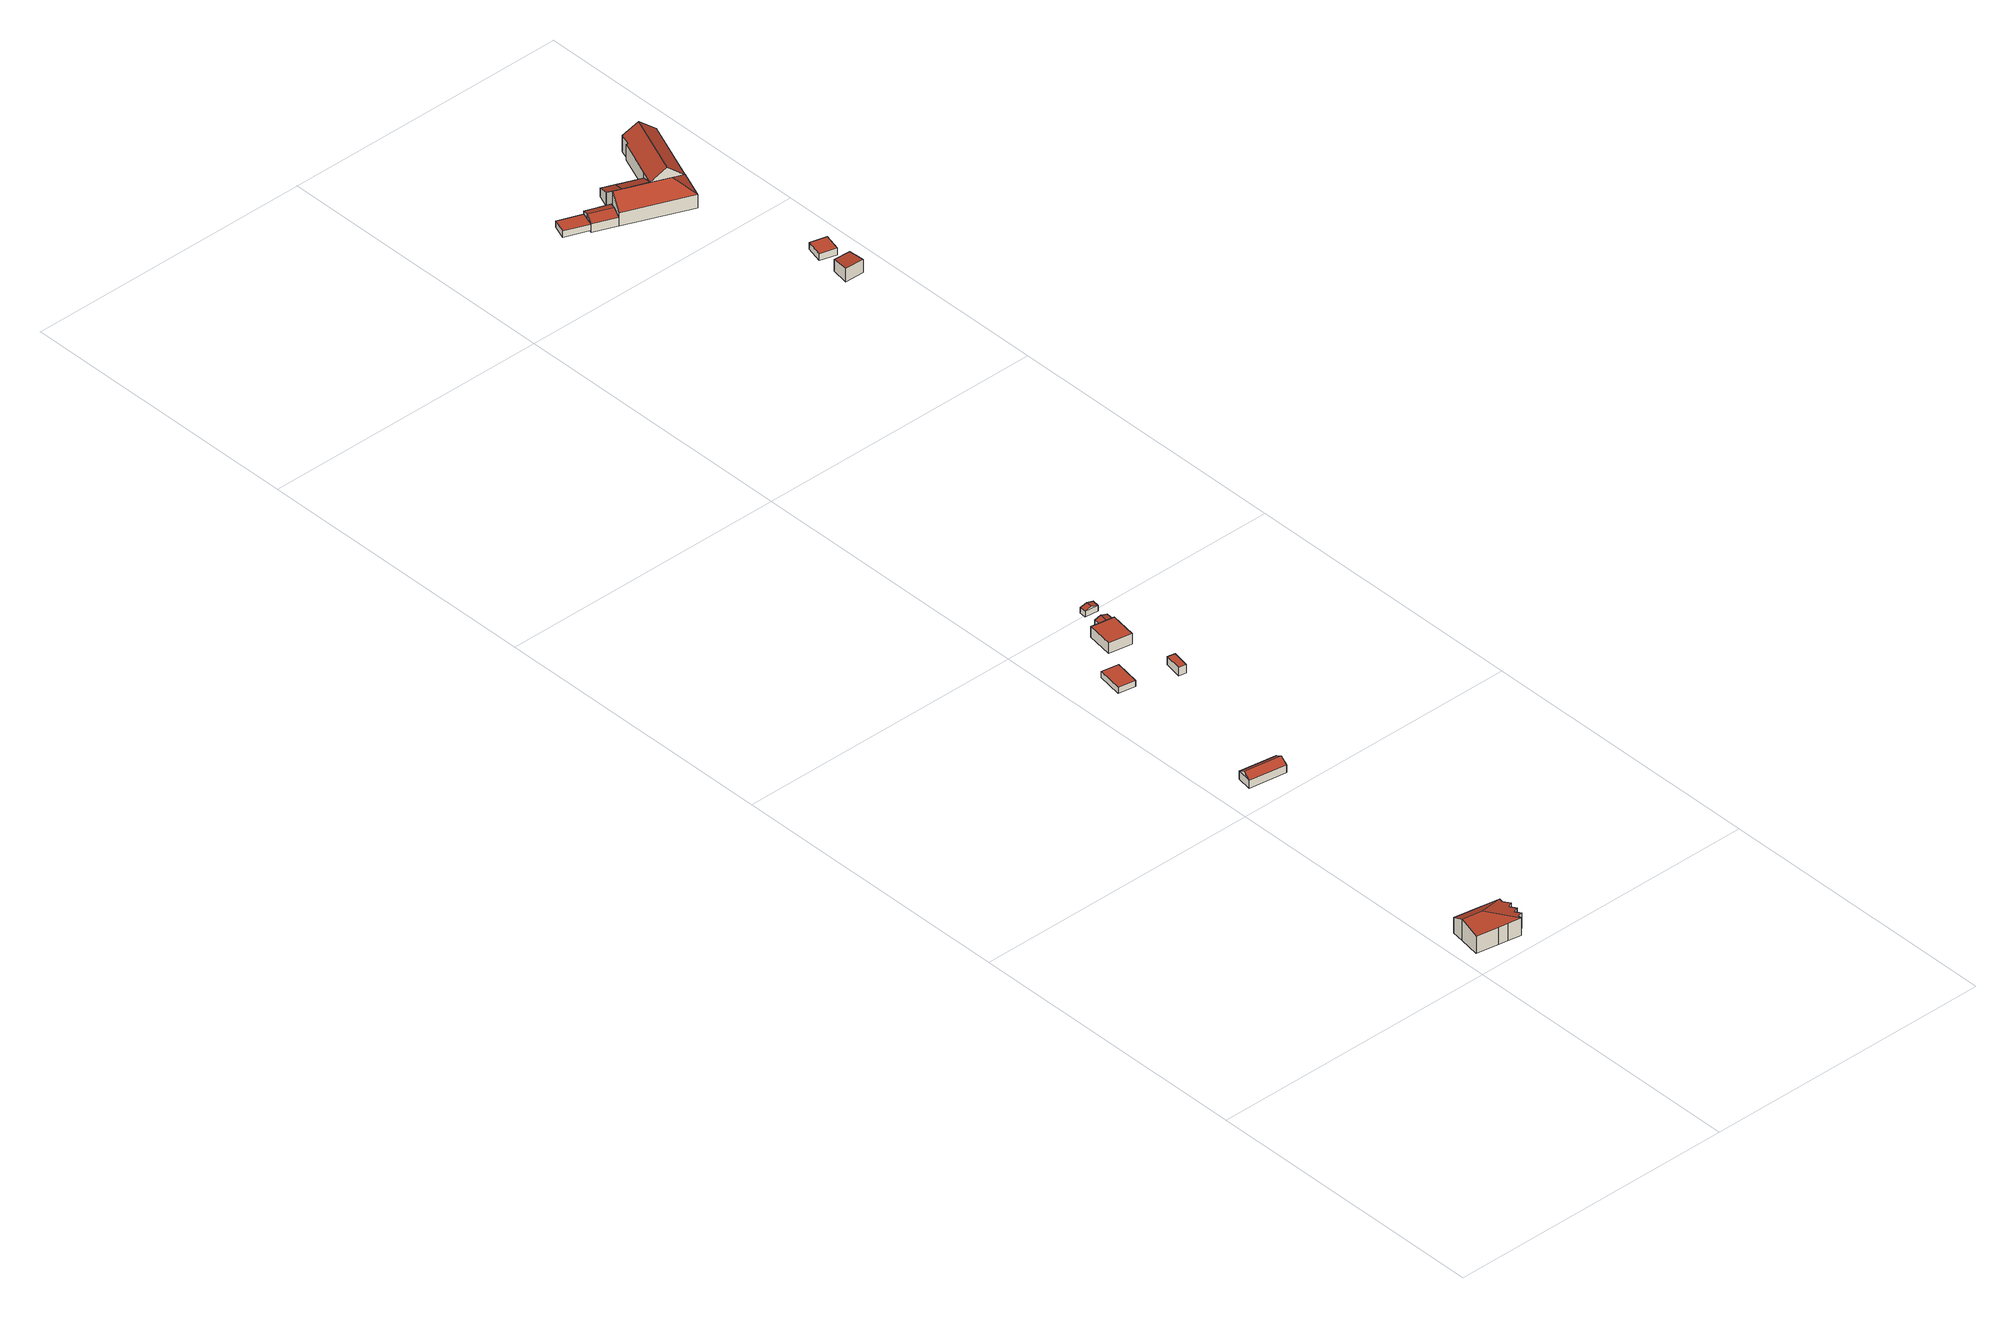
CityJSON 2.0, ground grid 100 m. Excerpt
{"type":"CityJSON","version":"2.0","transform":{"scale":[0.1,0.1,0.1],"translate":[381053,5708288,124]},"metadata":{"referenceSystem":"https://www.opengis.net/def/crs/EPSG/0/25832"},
"CityObjects":{
"building1":{"type":"Building","attributes":{"Gemeindeschluessel":"05911000","Geometrietyp2DReferenz":"3000","function":"31001_3081","roofType":"5000","measuredHeight":7.52,"storeysAboveGround":1},"geometry":[{"type":"Solid","lod":"2","boundaries":[[[[0,1,2,3]],[[4,5,1,0]],[[6,7,5,4]],[[8,9,7,6]],[[10,11,9,8]],[[12,13,11,10]],[[14,15,13,12]],[[16,17,15,14]],[[18,19,17,16]],[[20,21,19,18]],[[22,23,21,20]],[[24,25,23,22]],[[26,27,25,24]],[[3,2,27,26]],[[20,18,16,14,12,10,8,6,28,22]],[[4,0,28,6]],[[3,26,24,22,28,0]],[[1,5,7,9,11,13,15,17,19,21,23,25,27,2]]]],"semantics":{"surfaces":[{"type":"WallSurface"},{"type":"RoofSurface"},{"type":"GroundSurface"}],"values":[[0,0,0,0,0,0,0,0,0,0,0,0,0,0,1,1,1,2]]}}]},
"building2":{"type":"Building","attributes":{"Gemeindeschluessel":"05911000","Geometrietyp2DReferenz":"3000","function":"51009_1610","roofType":"1000","measuredHeight":2.92},"geometry":[{"type":"Solid","lod":"2","boundaries":[[[[29,30,31,32]],[[33,34,30,29]],[[35,36,34,33]],[[32,31,36,35]],[[33,29,32,35]],[[30,34,36,31]]]],"semantics":{"surfaces":[{"type":"WallSurface"},{"type":"RoofSurface"},{"type":"GroundSurface"}],"values":[[0,0,0,0,1,2]]}}]},
"building3":{"type":"Building","attributes":{"Gemeindeschluessel":"05911000","Geometrietyp2DReferenz":"3000","function":"31001_2100","roofType":"3100","measuredHeight":4.41,"storeysAboveGround":1},"geometry":[{"type":"Solid","lod":"2","boundaries":[[[[37,38,39,40]],[[41,42,38,37]],[[43,44,42,41]],[[40,39,44,43]],[[37,45,41]],[[43,46,40]],[[40,46,45,37]],[[41,45,46,43]],[[38,42,44,39]]]],"semantics":{"surfaces":[{"type":"WallSurface"},{"type":"RoofSurface"},{"type":"GroundSurface"}],"values":[[0,0,0,0,0,0,1,1,2]]}}]},
"building4":{"type":"Building","attributes":{"Gemeindeschluessel":"05911000","Geometrietyp2DReferenz":"3000","function":"31001_2463","roofType":"1000","measuredHeight":2.3,"storeysAboveGround":1},"geometry":[{"type":"Solid","lod":"2","boundaries":[[[[47,48,49,50]],[[51,52,48,47]],[[53,54,52,51]],[[50,49,54,53]],[[51,47,50,53]],[[48,52,54,49]]]],"semantics":{"surfaces":[{"type":"WallSurface"},{"type":"RoofSurface"},{"type":"GroundSurface"}],"values":[[0,0,0,0,1,2]]}}]},
"building5":{"type":"Building","attributes":{"Gemeindeschluessel":"05911000","Geometrietyp2DReferenz":"3000","function":"31001_2463","roofType":"1000","measuredHeight":3.02,"storeysAboveGround":1},"geometry":[{"type":"Solid","lod":"2","boundaries":[[[[55,56,57,58]],[[59,60,56,55]],[[61,62,60,59]],[[58,57,62,61]],[[59,55,58,61]],[[56,60,62,57]]]],"semantics":{"surfaces":[{"type":"WallSurface"},{"type":"RoofSurface"},{"type":"GroundSurface"}],"values":[[0,0,0,0,1,2]]}}]},
"building6":{"type":"Building","attributes":{"Gemeindeschluessel":"05911000","Geometrietyp2DReferenz":"3000","function":"31001_2143","roofType":"1000","measuredHeight":3.86,"storeysAboveGround":1},"geometry":[{"type":"Solid","lod":"2","boundaries":[[[[63,64,65,66]],[[67,68,64,63]],[[69,70,68,67]],[[66,65,70,69]],[[67,63,66,69]],[[64,68,70,65]]]],"semantics":{"surfaces":[{"type":"WallSurface"},{"type":"RoofSurface"},{"type":"GroundSurface"}],"values":[[0,0,0,0,1,2]]}}]},
"building7":{"type":"Building","attributes":{"Gemeindeschluessel":"05911000","Geometrietyp2DReferenz":"3000","function":"31001_1313","roofType":"3100","measuredHeight":2.64,"storeysAboveGround":1},"geometry":[{"type":"Solid","lod":"2","boundaries":[[[[71,72,73,74]],[[75,76,72,71]],[[77,78,76,75]],[[74,73,78,77]],[[71,79,75]],[[77,80,74]],[[74,80,79,71]],[[75,79,80,77]],[[72,76,78,73]]]],"semantics":{"surfaces":[{"type":"WallSurface"},{"type":"RoofSurface"},{"type":"GroundSurface"}],"values":[[0,0,0,0,0,0,1,1,2]]}}]},
"building8":{"type":"Building","attributes":{"Gemeindeschluessel":"05911000","Geometrietyp2DReferenz":"3000","function":"31001_1313","roofType":"3100","measuredHeight":2.64,"storeysAboveGround":1},"geometry":[{"type":"Solid","lod":"2","boundaries":[[[[81,82,83,84]],[[85,86,82,81]],[[87,88,86,85]],[[84,83,88,87]],[[81,89,85]],[[87,90,84]],[[84,90,89,81]],[[85,89,90,87]],[[82,86,88,83]]]],"semantics":{"surfaces":[{"type":"WallSurface"},{"type":"RoofSurface"},{"type":"GroundSurface"}],"values":[[0,0,0,0,0,0,1,1,2]]}}]},
"building9":{"type":"Building","attributes":{"Gemeindeschluessel":"05911000","Geometrietyp2DReferenz":"3000","function":"31001_2463","roofType":"1000","measuredHeight":2.36,"storeysAboveGround":1},"geometry":[{"type":"Solid","lod":"2","boundaries":[[[[91,92,93,94]],[[95,96,92,91]],[[97,98,96,95]],[[94,93,98,97]],[[95,91,94,97]],[[92,96,98,93]]]],"semantics":{"surfaces":[{"type":"WallSurface"},{"type":"RoofSurface"},{"type":"GroundSurface"}],"values":[[0,0,0,0,1,2]]}}]},
"building10":{"type":"Building","attributes":{"Gemeindeschluessel":"05911000","Geometrietyp2DReferenz":"3000","function":"31001_2700","roofType":"3100","measuredHeight":4.28,"storeysAboveGround":1},"geometry":[{"type":"Solid","lod":"2","boundaries":[[[[99,100,101,102]],[[103,104,100,99]],[[105,106,104,103]],[[107,108,106,105]],[[109,110,108,107]],[[111,112,110,109]],[[102,101,112,111]],[[105,103,99,107]],[[102,111,109,107,99]],[[100,104,106,108,110,112,101]]]],"semantics":{"surfaces":[{"type":"WallSurface"},{"type":"RoofSurface"},{"type":"GroundSurface"}],"values":[[0,0,0,0,0,0,0,1,1,2]]}}]},
"building11":{"type":"Building","attributes":{"Gemeindeschluessel":"05911000","Geometrietyp2DReferenz":"3000","function":"31001_2700","roofType":"2100","measuredHeight":4.89,"storeysAboveGround":1},"geometry":[{"type":"Solid","lod":"2","boundaries":[[[[113,114,115,116]],[[117,118,114,113]],[[119,120,118,117]],[[116,115,120,119]],[[117,113,116,119]],[[114,118,120,115]]]],"semantics":{"surfaces":[{"type":"WallSurface"},{"type":"RoofSurface"},{"type":"GroundSurface"}],"values":[[0,0,0,0,1,2]]}}]},
"building12":{"type":"Building","attributes":{"Gemeindeschluessel":"05911000","Geometrietyp2DReferenz":"3000","function":"51009_1610","roofType":"2100","measuredHeight":4.78},"geometry":[{"type":"Solid","lod":"2","boundaries":[[[[121,122,123,124]],[[125,126,122,121]],[[127,128,126,125]],[[129,130,128,127]],[[124,123,130,129]],[[127,125,121,124,129]],[[122,126,128,130,123]]]],"semantics":{"surfaces":[{"type":"WallSurface"},{"type":"RoofSurface"},{"type":"GroundSurface"}],"values":[[0,0,0,0,0,1,2]]}}]},
"building13":{"type":"Building","attributes":{"Gemeindeschluessel":"05911000","Geometrietyp2DReferenz":"3000","function":"31001_2700","roofType":"5000","measuredHeight":8.82,"storeysAboveGround":1},"geometry":[{"type":"Solid","lod":"2","boundaries":[[[[131,114,118,132]],[[133,134,114,131]],[[135,136,134,133]],[[137,138,136,135]],[[139,140,138,137]],[[141,142,140,139]],[[132,118,142,141]],[[135,143,137]],[[133,131,132,141,143,135]],[[139,137,143,141]],[[114,134,136,138,140,142,118]]]],"semantics":{"surfaces":[{"type":"WallSurface"},{"type":"RoofSurface"},{"type":"GroundSurface"}],"values":[[0,0,0,0,0,0,0,1,1,1,2]]}}]},
"building14":{"type":"Building","attributes":{"Gemeindeschluessel":"05911000","Geometrietyp2DReferenz":"3000","function":"51009_1610","roofType":"2100","measuredHeight":4.87},"geometry":[{"type":"Solid","lod":"2","boundaries":[[[[144,134,145,146]],[[113,114,134,144]],[[147,115,114,113]],[[146,145,115,147]],[[113,144,146,147]],[[134,114,115,145]]]],"semantics":{"surfaces":[{"type":"WallSurface"},{"type":"RoofSurface"},{"type":"GroundSurface"}],"values":[[0,0,0,0,1,2]]}}]},
"building15":{"type":"Building","attributes":{"Gemeindeschluessel":"05911000","Geometrietyp2DReferenz":"3000","function":"31001_2463","roofType":"1000","measuredHeight":2.43,"storeysAboveGround":1},"geometry":[{"type":"Solid","lod":"2","boundaries":[[[[148,149,150,151]],[[152,153,149,148]],[[154,155,153,152]],[[151,150,155,154]],[[152,148,151,154]],[[149,153,155,150]]]],"semantics":{"surfaces":[{"type":"WallSurface"},{"type":"RoofSurface"},{"type":"GroundSurface"}],"values":[[0,0,0,0,1,2]]}}]},
"building16":{"type":"Building","attributes":{"Gemeindeschluessel":"05911000","Geometrietyp2DReferenz":"3000","function":"31001_2700","roofType":"5000","measuredHeight":9.48,"storeysAboveGround":1},"geometry":[{"type":"Solid","lod":"2","boundaries":[[[[156,157,158,133]],[[159,160,157,156]],[[161,162,160,159]],[[163,164,162,161]],[[165,166,164,163]],[[167,168,166,165]],[[133,158,168,167]],[[165,169,170,167]],[[163,161,159,156,133,170,169]],[[163,169,165]],[[167,170,133]],[[157,160,162,164,166,168,158]]]],"semantics":{"surfaces":[{"type":"WallSurface"},{"type":"RoofSurface"},{"type":"GroundSurface"}],"values":[[0,0,0,0,0,0,0,1,1,0,0,2]]}}]}
},
"vertices":[
[18,104,139],[18,104,63],[6,32,63],[6,32,125],[24,145,120],[24,145,63],[179,120,120],[179,120,63],[176,105,120],[176,105,63],[194,86,117],[194,86,63],[174,74,121],[174,74,63],[188,56,119],[188,56,63],[167,44,123],[167,44,63],[181,29,120],[181,29,63],[161,20,125],[161,20,63],[159,7,125],[159,7,63],[115,14,125],[115,14,63],[82,19,125],[82,19,63],[89,93,139],
[107,164,91],[107,164,62],[102,132,62],[102,132,91],[141,158,91],[141,158,62],[136,127,91],[136,127,62],
[170,1052,111],[170,1052,82],[43,1071,82],[43,1071,111],[163,1001,110],[163,1001,82],[35,1020,110],[35,1020,82],[167,1027,126],[39,1046,126],
[68,1681,111],[68,1681,88],[53,1593,88],[53,1593,111],[127,1671,111],[127,1671,88],[112,1583,111],[112,1583,88],
[250,1598,116],[250,1598,86],[239,1538,86],[239,1538,116],[275,1593,116],[275,1593,86],[264,1533,116],[264,1533,86],
[172,1837,129],[172,1837,91],[158,1745,91],[158,1745,129],[252,1824,129],[252,1824,91],[237,1732,129],[237,1732,91],
[217,1869,111],[217,1869,91],[214,1843,91],[214,1843,111],[262,1864,111],[262,1864,91],[259,1838,111],[259,1838,91],[238,1867,118],[235,1841,118],
[225,1939,112],[225,1939,92],[223,1916,92],[223,1916,112],[271,1934,113],[271,1934,92],[268,1910,113],[268,1910,92],[248,1936,119],[245,1913,119],
[404,4345,43],[404,4345,20],[386,4296,20],[386,4296,43],[485,4314,43],[485,4314,20],[467,4265,43],[467,4265,20],
[477,4292,60],[477,4292,17],[467,4265,17],[467,4265,50],[485,4314,54],[485,4314,17],[565,4286,53],[565,4286,17],[555,4262,60],[555,4262,17],[543,4229,48],[543,4229,17],[465,4261,48],[465,4261,17],
[625,4306,65],[625,4306,16],[642,4351,16],[642,4351,46],[581,4324,65],[581,4324,16],[599,4368,46],[599,4368,16],
[825,3626,92],[825,3626,50],[815,3566,50],[815,3566,98],[883,3624,92],[883,3624,50],[882,3587,95],[882,3587,50],[881,3564,98],[881,3564,50],
[625,4306,64],[581,4324,64],[706,4273,64],[706,4273,16],[805,4233,64],[805,4233,16],[767,4139,64],[767,4139,16],[544,4229,64],[544,4229,16],[562,4276,105],[562,4276,16],[733,4207,105],
[706,4273,65],[724,4319,16],[724,4319,45],[642,4351,45],
[843,3751,73],[843,3751,49],[827,3691,49],[827,3691,73],[900,3736,73],[900,3736,49],[884,3676,73],[884,3676,49],
[724,4319,64],[724,4319,8],[706,4273,8],[775,4450,63],[775,4450,8],[779,4448,66],[779,4448,8],[794,4486,66],[794,4486,8],[891,4447,62],[891,4447,8],[805,4233,62],[805,4233,8],[840,4467,103],[754,4254,103]
]}
